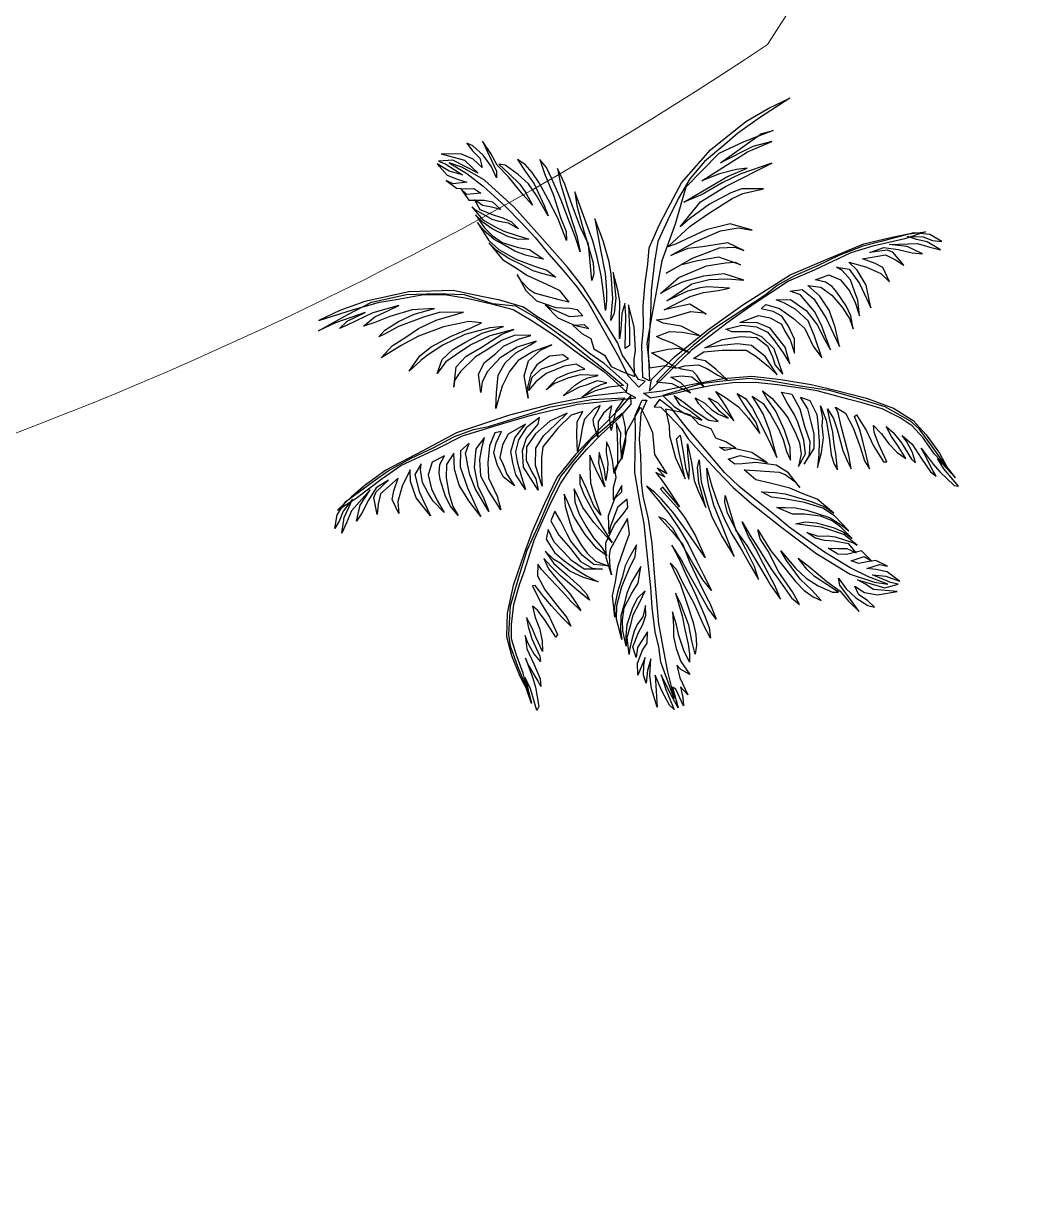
# Model space of a CAD drawing. Header units: millimetres. Extents: x 2508 to 2607, y 837 to 997.
# Drawn here: x 2557.78 to 2563.41, y 886.73 to 893.27 of the extents above; entities that cross this region are included whole.
import ezdxf

# ---------------------------------------------------------------- set-up
doc = ezdxf.new("R2010")
doc.units = ezdxf.units.MM
doc.layers.add('pergolas', color=24, linetype='Continuous')

# ---------------------------------------------------------------- blocks, each defined once
blk = doc.blocks.new('A-19')
at = {"color": 1}
for points in [[(0.0015, 0.0278), (-0.0009, 0.1149), (0.0033, 0.1653), (0.003, 0.2253), (0.0087, 0.2883), (0.0156, 0.3399), (0.0192, 0.3846), (0.0468, 0.4471), (0.0704, 0.4926), (0.1082, 0.5631), (0.1877, 0.6544), (0.2856, 0.7318), (0.3487, 0.7691), (0.4059, 0.796), (0.3228, 0.7418), (0.2623, 0.6993), (0.2272, 0.6687), (0.1717, 0.6222), (0.131, 0.5739), (0.1002, 0.5207), (0.071, 0.4617), (0.0431, 0.4023), (0.0344, 0.3455), (0.0252, 0.267), (0.0228, 0.1992), (0.0162, 0.1014), (0.02, 0.0183), (0.0015, 0.0278), (0.0015, 0.0278)], [(-0.1021, 0.179), (-0.1281, 0.2227), (-0.1634, 0.277), (-0.2052, 0.3315), (-0.2743, 0.4096), (-0.3519, 0.4967), (-0.4346, 0.5717), (-0.4961, 0.6061), (-0.531, 0.6187), (-0.4825, 0.5889), (-0.4372, 0.5543), (-0.3767, 0.499), (-0.3316, 0.4536), (-0.2943, 0.4131), (-0.2566, 0.3674), (-0.2163, 0.3208), (-0.1795, 0.2769), (-0.1474, 0.2318), (-0.0676, 0.0899), (-0.0385, 0.0327), (-0.0096, 0.0011), (0.0086, 0.0172), (-0.01, 0.0224), (-0.0268, 0.0489), (-0.055, 0.0905), (-0.0668, 0.1225), (-0.1021, 0.179), (-0.1021, 0.179)], [(0.0257, 0.022), (0.0889, 0.0841), (0.1807, 0.1586), (0.2771, 0.2277), (0.4069, 0.3105), (0.5049, 0.3513), (0.6099, 0.3954), (0.6794, 0.4121), (0.7275, 0.4219), (0.7794, 0.4281), (0.7229, 0.4089), (0.6345, 0.3888), (0.5741, 0.371), (0.4729, 0.3233), (0.4026, 0.2923), (0.3058, 0.2284), (0.2364, 0.1795), (0.1359, 0.1031), (0.0776, 0.0465), (0.0202, -0.0096), (0.0257, 0.022), (0.0257, 0.022)], [(-0.039, 0.0087), (-0.1047, 0.0659), (-0.1462, 0.0947), (-0.1923, 0.1332), (-0.2446, 0.1688), (-0.2897, 0.1959), (-0.3265, 0.2216), (-0.3913, 0.2404), (-0.4424, 0.2508), (-0.5199, 0.2669), (-0.6418, 0.2632), (-0.763, 0.2372), (-0.8318, 0.2123), (-0.8899, 0.1849), (-0.7944, 0.2149), (-0.723, 0.2346), (-0.6771, 0.2422), (-0.6059, 0.2554), (-0.5428, 0.2561), (-0.4821, 0.246), (-0.4181, 0.2311), (-0.3545, 0.2148), (-0.3051, 0.1854), (-0.2396, 0.1421), (-0.1848, 0.1013), (-0.1052, 0.0442), (-0.0434, -0.0116), (-0.039, 0.0087), (-0.039, 0.0087)], [(0.0228, -0.0288), (0.0033, -0.0157), (0.0551, -0.0089), (0.1244, 0.0065), (0.2228, 0.0249), (0.3021, 0.0316), (0.3811, 0.022), (0.4649, 0.0086), (0.5278, -0.0063), (0.6172, -0.0289), (0.6912, -0.0563), (0.7454, -0.0904), (0.7812, -0.1299), (0.8181, -0.1804), (0.8391, -0.22), (0.8047, -0.1829), (0.7723, -0.1377), (0.7432, -0.1054), (0.7103, -0.0835), (0.6604, -0.0582), (0.6056, -0.0417), (0.5695, -0.0332), (0.4813, -0.0087), (0.4357, -0.0015), (0.3728, 0.0078), (0.3107, 0.014), (0.2496, 0.0129), (0.1922, 0.006), (0.1373, -0.005), (0.0714, -0.0205), (0.0228, -0.0288), (0.0228, -0.0288)], [(-0.046, -0.0129), (-0.1337, -0.023), (-0.2487, -0.0461), (-0.3646, -0.076), (-0.5106, -0.1245), (-0.6036, -0.1737), (-0.7053, -0.227), (-0.7619, -0.2688), (-0.7997, -0.3006), (-0.8383, -0.3371), (-0.7871, -0.3043), (-0.715, -0.2499), (-0.6637, -0.2149), (-0.5616, -0.1668), (-0.4939, -0.1327), (-0.383, -0.0987), (-0.3015, -0.0753), (-0.1777, -0.0459), (-0.0979, -0.0373), (-0.0172, -0.0283), (-0.046, -0.0129), (-0.046, -0.0129)], [(-0.0307, -0.0454), (-0.031, -0.0219), (-0.065, -0.0616), (-0.1153, -0.1122), (-0.1835, -0.1842), (-0.2337, -0.2465), (-0.2684, -0.3188), (-0.3028, -0.3964), (-0.3251, -0.4563), (-0.3545, -0.5444), (-0.3711, -0.621), (-0.373, -0.6854), (-0.3594, -0.737), (-0.3367, -0.7941), (-0.3155, -0.8346), (-0.3278, -0.7856), (-0.3471, -0.7334), (-0.3592, -0.6918), (-0.3596, -0.6522), (-0.3535, -0.5966), (-0.3375, -0.5418), (-0.3249, -0.5068), (-0.2973, -0.4196), (-0.278, -0.3761), (-0.2523, -0.3188), (-0.2236, -0.2633), (-0.1894, -0.2128), (-0.1519, -0.1692), (-0.1126, -0.1292), (-0.0628, -0.0821), (-0.0307, -0.0454), (-0.0307, -0.0454)], [(-0.0028, -0.2605), (0.0014, -0.2985), (0.0162, -0.3616), (0.0266, -0.4295), (0.0353, -0.5335), (0.0445, -0.6497), (0.0595, -0.7294), (0.0693, -0.7819), (0.0883, -0.8559), (0.0517, -0.7553), (0.0462, -0.7137), (0.0354, -0.672), (0.0274, -0.6052), (0.0241, -0.5503), (0.0171, -0.4915), (0.0113, -0.4302), (0.0054, -0.3741), (-0.0054, -0.3189), (-0.0203, -0.2339), (-0.0191, -0.172), (-0.018, -0.1205), (-0.0191, -0.0772), (0, -0.0344), (0.0126, -0.0348), (-0.0036, -0.0712), (-0.0051, -0.0999), (-0.0079, -0.1416), (-0.0049, -0.1874), (-0.0028, -0.2605), (-0.0028, -0.2605)], [(0.1719, -0.1914), (0.2051, -0.2286), (0.2508, -0.2747), (0.3021, -0.3203), (0.3839, -0.3847), (0.4779, -0.4558), (0.5726, -0.5131), (0.6394, -0.5354), (0.6761, -0.5412), (0.6229, -0.521), (0.5719, -0.4956), (0.502, -0.4526), (0.4492, -0.4165), (0.4049, -0.3838), (0.3599, -0.3468), (0.311, -0.3078), (0.2671, -0.2724), (0.2266, -0.2333), (0.1215, -0.109), (0.0813, -0.0588), (0.0478, -0.0327), (0.0328, -0.0533), (0.0514, -0.0541), (0.0737, -0.0764), (0.1084, -0.1125), (0.1269, -0.1411), (0.1719, -0.1914), (0.1719, -0.1914)]]:
    blk.add_lwpolyline(points, dxfattribs=at)
at = {"color": 8}
for points in [[(0.0203, 0.0539), (0.0636, 0.0603), (0.0947, 0.0535), (0.0553, 0.0779), (0.0256, 0.0951), (0.0702, 0.1054), (0.0999, 0.1087), (0.1309, 0.0953), (0.0837, 0.1225), (0.0539, 0.1332), (0.0397, 0.1405), (0.0753, 0.154), (0.1114, 0.1528), (0.1577, 0.1435), (0.1069, 0.169), (0.058, 0.1771), (0.0395, 0.1866), (0.0691, 0.1899), (0.134, 0.2097), (0.1704, 0.2054), (0.1764, 0.2018), (0.131, 0.2298), (0.0929, 0.2215), (0.061, 0.214), (0.1319, 0.2506), (0.1687, 0.2615), (0.2093, 0.2667), (0.2403, 0.2738), (0.1795, 0.2774), (0.1594, 0.2744), (0.1248, 0.2656), (0.0676, 0.2386), (0.137, 0.2853), (0.1843, 0.2969), (0.2357, 0.2996), (0.2795, 0.2955), (0.226, 0.3133), (0.1688, 0.3068), (0.1128, 0.2911), (0.0811, 0.2762), (0.0507, 0.2586), (0.1009, 0.3027), (0.1769, 0.3353), (0.2293, 0.3428), (0.2563, 0.3448), (0.2705, 0.3375), (0.2109, 0.3589), (0.1524, 0.3485), (0.1051, 0.337), (0.0659, 0.3152), (0.1382, 0.3558), (0.2128, 0.3845), (0.2551, 0.3862), (0.2797, 0.3773), (0.2353, 0.3984), (0.1663, 0.3873), (0.1258, 0.3822), (0.0788, 0.3632), (0.1458, 0.4013), (0.2156, 0.431), (0.2641, 0.4399), (0.3027, 0.4334), (0.2418, 0.4509), (0.1757, 0.4337), (0.1352, 0.4146), (0.0921, 0.3943), (0.0706, 0.3874), (0.132, 0.4442), (0.1824, 0.4788), (0.2477, 0.5203), (0.2767, 0.534), (0.334, 0.5471), (0.274, 0.5467), (0.2437, 0.5357), (0.1851, 0.5048), (0.1298, 0.4647), (0.1049, 0.4423), (0.1609, 0.5106), (0.2289, 0.5534), (0.357, 0.617), (0.2719, 0.5877), (0.22, 0.5632), (0.1653, 0.5309), (0.1148, 0.5103), (0.2334, 0.5803), (0.2892, 0.6034), (0.2595, 0.6001), (0.2127, 0.5877), (0.1644, 0.5692), (0.2894, 0.6486), (0.3566, 0.6771), (0.3041, 0.6631), (0.2156, 0.6181), (0.3288, 0.6995), (0.3608, 0.707), (0.2796, 0.6762), (0.2109, 0.6439), (0.1201, 0.5516), (0.0908, 0.4495), (0.0545, 0.3486), (0.0366, 0.252), (0.0253, 0.1939), (0.0132, 0.1215), (0.0203, 0.0539), (0.0203, 0.0539)], [(-0.0211, 0.0301), (-0.0218, 0.0771), (-0.0186, 0.1022), (-0.0223, 0.1672), (-0.0379, 0.2276), (-0.0352, 0.1557), (-0.0348, 0.1161), (-0.0467, 0.1072), (-0.0461, 0.156), (-0.0447, 0.1986), (-0.0474, 0.2317), (-0.0558, 0.204), (-0.0586, 0.1597), (-0.0627, 0.1341), (-0.0628, 0.1868), (-0.0611, 0.2381), (-0.0666, 0.2678), (-0.0798, 0.3164), (-0.0723, 0.2457), (-0.0767, 0.205), (-0.0863, 0.1843), (-0.0806, 0.2451), (-0.0851, 0.3117), (-0.0904, 0.3458), (-0.107, 0.4036), (-0.1304, 0.4646), (-0.1149, 0.3794), (-0.1021, 0.3134), (-0.0979, 0.2659), (-0.0981, 0.2389), (-0.1013, 0.2116), (-0.1067, 0.2618), (-0.1126, 0.3085), (-0.1236, 0.3592), (-0.1361, 0.4038), (-0.1541, 0.4534), (-0.1688, 0.4938), (-0.1848, 0.539), (-0.18, 0.5014), (-0.1664, 0.4498), (-0.1478, 0.3876), (-0.1344, 0.3433), (-0.133, 0.3128), (-0.1382, 0.2942), (-0.1427, 0.3448), (-0.148, 0.395), (-0.1696, 0.4407), (-0.1918, 0.4991), (-0.2085, 0.546), (-0.213, 0.5601), (-0.2333, 0.6032), (-0.226, 0.5647), (-0.2061, 0.4999), (-0.1919, 0.4539), (-0.1802, 0.4175), (-0.1703, 0.3737), (-0.1846, 0.4154), (-0.2002, 0.4553), (-0.2232, 0.5155), (-0.2488, 0.5744), (-0.2633, 0.6052), (-0.2815, 0.6278), (-0.2685, 0.5887), (-0.2437, 0.5294), (-0.2243, 0.4676), (-0.2095, 0.4295), (-0.2083, 0.4042), (-0.2321, 0.4661), (-0.2584, 0.5172), (-0.2834, 0.5634), (-0.3023, 0.5921), (-0.3223, 0.6139), (-0.3428, 0.6279), (-0.3223, 0.5956), (-0.297, 0.5602), (-0.2692, 0.5013), (-0.2589, 0.4728), (-0.2907, 0.5288), (-0.3131, 0.5602), (-0.3416, 0.5865), (-0.3772, 0.6117), (-0.3945, 0.6143), (-0.3659, 0.5879), (-0.3366, 0.5598), (-0.3197, 0.5355), (-0.3018, 0.5021), (-0.3285, 0.5314), (-0.3674, 0.5797), (-0.3989, 0.6122), (-0.416, 0.6439), (-0.4396, 0.6779), (-0.4201, 0.6366), (-0.4006, 0.5953), (-0.4006, 0.577), (-0.4159, 0.6095), (-0.4374, 0.6392), (-0.466, 0.6655), (-0.4823, 0.6728), (-0.4667, 0.6512), (-0.4467, 0.6316), (-0.4399, 0.6057), (-0.4647, 0.6285), (-0.497, 0.6423), (-0.5531, 0.6427), (-0.4891, 0.6256), (-0.4691, 0.606), (-0.4516, 0.5895), (-0.5213, 0.6254), (-0.5601, 0.6233), (-0.5398, 0.6145), (-0.4939, 0.5856), (-0.5307, 0.5952), (-0.5641, 0.616), (-0.5362, 0.584), (-0.506, 0.5724), (-0.4822, 0.5654), (-0.5197, 0.5606), (-0.5391, 0.5697), (-0.5109, 0.5486), (-0.4865, 0.5472), (-0.463, 0.5475), (-0.4442, 0.5349), (-0.4821, 0.531), (-0.4992, 0.5466), (-0.4768, 0.5152), (-0.435, 0.5156), (-0.4116, 0.5115), (-0.3886, 0.4901), (-0.415, 0.496), (-0.4389, 0.5008), (-0.4616, 0.517), (-0.4465, 0.4897), (-0.4068, 0.474), (-0.3831, 0.4669), (-0.3598, 0.4564), (-0.3398, 0.4368), (-0.3677, 0.4527), (-0.3933, 0.4567), (-0.4123, 0.4628), (-0.4368, 0.476), (-0.4591, 0.4891), (-0.4685, 0.4976), (-0.4385, 0.4612), (-0.4024, 0.4417), (-0.3809, 0.4303), (-0.3442, 0.4186), (-0.3122, 0.4079), (-0.3409, 0.4072), (-0.3695, 0.4153), (-0.4129, 0.4367), (-0.4373, 0.4543), (-0.4582, 0.4756), (-0.4337, 0.4398), (-0.4129, 0.4185), (-0.3855, 0.3991), (-0.3414, 0.3855), (-0.3098, 0.38), (-0.2713, 0.353), (-0.2942, 0.3583), (-0.3206, 0.3641), (-0.3508, 0.3757), (-0.3787, 0.3916), (-0.4075, 0.407), (-0.4361, 0.4333), (-0.4534, 0.4542), (-0.4228, 0.4052), (-0.3947, 0.3798), (-0.3478, 0.3534), (-0.2965, 0.3336), (-0.2624, 0.3228), (-0.2372, 0.3035), (-0.2726, 0.3126), (-0.3003, 0.321), (-0.3291, 0.3365), (-0.3669, 0.3552), (-0.4008, 0.3768), (-0.4216, 0.3982), (-0.384, 0.3525), (-0.3505, 0.3317), (-0.3158, 0.3083), (-0.265, 0.285), (-0.228, 0.268), (-0.2017, 0.2352), (-0.232, 0.2425), (-0.296, 0.2596), (-0.3102, 0.269), (-0.3318, 0.2922), (-0.344, 0.3112), (-0.3198, 0.2667), (-0.2904, 0.2386), (-0.2378, 0.2204), (-0.1991, 0.2182), (-0.1792, 0.2147), (-0.1635, 0.1974), (-0.1988, 0.1947), (-0.2513, 0.2172), (-0.2672, 0.228), (-0.2319, 0.192), (-0.1858, 0.1718), (-0.1597, 0.1734), (-0.1464, 0.1613), (-0.191, 0.1715), (-0.1663, 0.1487), (-0.1414, 0.1346), (-0.1334, 0.1062), (-0.1037, 0.089), (-0.0849, 0.0581), (-0.0599, 0.0462), (-0.0211, 0.0301), (-0.0211, 0.0301)], [(0.0395, 0.0156), (0.0812, 0.0116), (0.1332, -0.0144), (0.1064, 0.0128), (0.0785, 0.0287), (0.1082, 0.0319), (0.1364, 0.0291), (0.1693, 0.0027), (0.1504, 0.0335), (0.1398, 0.0447), (0.1081, 0.0502), (0.0978, 0.0539), (0.1166, 0.0596), (0.155, 0.0626), (0.1782, 0.052), (0.2083, 0.034), (0.2349, 0.0207), (0.2026, 0.0506), (0.1735, 0.0735), (0.1415, 0.0799), (0.1693, 0.0984), (0.2199, 0.1029), (0.2864, 0.1031), (0.3126, 0.0864), (0.3476, 0.0577), (0.3714, 0.0346), (0.3387, 0.0858), (0.3011, 0.1154), (0.262, 0.1206), (0.2171, 0.1155), (0.1726, 0.1096), (0.2201, 0.132), (0.2708, 0.1409), (0.3142, 0.1377), (0.3446, 0.1144), (0.3587, 0.0845), (0.3664, 0.0612), (0.3867, 0.0364), (0.3631, 0.107), (0.3295, 0.1395), (0.2972, 0.1533), (0.2467, 0.1532), (0.2303, 0.1605), (0.2745, 0.1717), (0.3144, 0.1668), (0.345, 0.1522), (0.3623, 0.1314), (0.3881, 0.0951), (0.4065, 0.0651), (0.3932, 0.1115), (0.3721, 0.1381), (0.3526, 0.1633), (0.3169, 0.1777), (0.269, 0.1787), (0.3199, 0.1985), (0.352, 0.1921), (0.3838, 0.1748), (0.3929, 0.1555), (0.4076, 0.1312), (0.4194, 0.0948), (0.4194, 0.1335), (0.4028, 0.1687), (0.3843, 0.1966), (0.3602, 0.2089), (0.3273, 0.217), (0.3402, 0.2285), (0.3778, 0.2172), (0.4163, 0.1902), (0.4475, 0.1629), (0.4707, 0.1136), (0.4943, 0.0818), (0.474, 0.141), (0.4571, 0.1836), (0.423, 0.2148), (0.3912, 0.2321), (0.3684, 0.2417), (0.408, 0.2421), (0.4512, 0.212), (0.4829, 0.1721), (0.4991, 0.1378), (0.5183, 0.1039), (0.4938, 0.1719), (0.4738, 0.2097), (0.4543, 0.2328), (0.4429, 0.2457), (0.4361, 0.2554), (0.4076, 0.2656), (0.4399, 0.2701), (0.4728, 0.2437), (0.5064, 0.1907), (0.533, 0.1344), (0.5429, 0.1133), (0.5311, 0.1658), (0.5143, 0.2127), (0.4887, 0.2512), (0.4554, 0.2806), (0.4918, 0.2763), (0.5218, 0.2539), (0.5498, 0.2219), (0.5704, 0.1897), (0.5802, 0.162), (0.5744, 0.197), (0.5612, 0.2251), (0.5359, 0.2627), (0.5232, 0.2782), (0.5048, 0.2899), (0.4771, 0.2962), (0.5135, 0.3102), (0.5458, 0.2964), (0.5708, 0.2662), (0.5862, 0.2337), (0.5979, 0.1973), (0.5937, 0.2405), (0.5843, 0.2651), (0.5728, 0.2962), (0.5499, 0.322), (0.5349, 0.331), (0.5696, 0.3259), (0.5978, 0.2865), (0.6111, 0.2584), (0.6293, 0.2196), (0.616, 0.2822), (0.5913, 0.3232), (0.5682, 0.3446), (0.6158, 0.3326), (0.6567, 0.3143), (0.6806, 0.2911), (0.6619, 0.3307), (0.6408, 0.3412), (0.6059, 0.3538), (0.6692, 0.3654), (0.6972, 0.3517), (0.7203, 0.3368), (0.6894, 0.3727), (0.6739, 0.3783), (0.6263, 0.372), (0.6653, 0.385), (0.7044, 0.3798), (0.7429, 0.3711), (0.7711, 0.3682), (0.7294, 0.3883), (0.6795, 0.3938), (0.7578, 0.3964), (0.7915, 0.3865), (0.8209, 0.3788), (0.7845, 0.4014), (0.7546, 0.4078), (0.7304, 0.4157), (0.773, 0.4143), (0.7989, 0.405), (0.8241, 0.4018), (0.7915, 0.4209), (0.7463, 0.4254), (0.6574, 0.4017), (0.6076, 0.389), (0.5413, 0.3631), (0.4806, 0.3344), (0.419, 0.3076), (0.3714, 0.2808), (0.3386, 0.2546), (0.2419, 0.1907), (0.1915, 0.1583), (0.1405, 0.116), (0.101, 0.0812), (0.0395, 0.0156), (0.0395, 0.0156)], [(-0.0517, 0.006), (-0.0914, 0.0012), (-0.1295, -0.0092), (-0.1664, -0.0266), (-0.1358, -0.0025), (-0.113, 0.0083), (-0.0968, 0.0127), (-0.1241, 0.0181), (-0.1543, 0.007), (-0.1732, 0.0014), (-0.2177, -0.0228), (-0.1861, 0.006), (-0.1671, 0.0182), (-0.1495, 0.0265), (-0.1215, 0.0333), (-0.1707, 0.0348), (-0.2022, 0.0264), (-0.2413, 0.0112), (-0.2643, -0.0061), (-0.234, 0.0254), (-0.2049, 0.0391), (-0.1708, 0.0487), (-0.1577, 0.0506), (-0.1813, 0.0642), (-0.2145, 0.0593), (-0.2641, 0.0391), (-0.2929, 0.0159), (-0.3126, -0.0085), (-0.3022, 0.0287), (-0.2773, 0.0512), (-0.2466, 0.0614), (-0.2023, 0.079), (-0.2181, 0.0899), (-0.2552, 0.0864), (-0.2901, 0.0624), (-0.3064, 0.0375), (-0.3169, -0.0062), (-0.3135, -0.0293), (-0.3243, 0.0322), (-0.3125, 0.0733), (-0.2801, 0.1026), (-0.2484, 0.1175), (-0.3001, 0.0996), (-0.3408, 0.074), (-0.3654, 0.0441), (-0.385, 0.0036), (-0.3931, -0.0249), (-0.4025, -0.0573), (-0.4011, -0.0147), (-0.3961, 0.0339), (-0.3766, 0.0678), (-0.3477, 0.0954), (-0.3111, 0.1159), (-0.2921, 0.1281), (-0.3443, 0.111), (-0.3906, 0.0816), (-0.4258, 0.0446), (-0.4404, 0.0162), (-0.4437, -0.0133), (-0.45, 0.0364), (-0.434, 0.0687), (-0.4029, 0.0941), (-0.3812, 0.114), (-0.3407, 0.1331), (-0.3065, 0.1428), (-0.3492, 0.1442), (-0.3856, 0.1302), (-0.4284, 0.1025), (-0.4588, 0.0849), (-0.4998, 0.0441), (-0.516, 0.0192), (-0.5182, 0.001), (-0.5121, 0.0566), (-0.4845, 0.0868), (-0.4426, 0.1098), (-0.3861, 0.1472), (-0.3532, 0.1595), (-0.4192, 0.1423), (-0.4711, 0.1178), (-0.5113, 0.0914), (-0.5405, 0.0711), (-0.5639, 0.0386), (-0.55, 0.0775), (-0.521, 0.1051), (-0.488, 0.1239), (-0.44, 0.1498), (-0.4032, 0.1607), (-0.3817, 0.1676), (-0.4187, 0.1641), (-0.4875, 0.1456), (-0.5482, 0.117), (-0.591, 0.0893), (-0.6088, 0.0744), (-0.6412, 0.0452), (-0.6115, 0.0871), (-0.5805, 0.1125), (-0.5272, 0.1409), (-0.4688, 0.1652), (-0.4424, 0.1777), (-0.4766, 0.1819), (-0.547, 0.167), (-0.6155, 0.1412), (-0.6635, 0.1153), (-0.7178, 0.0822), (-0.6879, 0.1146), (-0.6473, 0.1402), (-0.615, 0.1629), (-0.5666, 0.1857), (-0.5447, 0.1918), (-0.4917, 0.2071), (-0.5583, 0.2069), (-0.6017, 0.1939), (-0.6701, 0.1681), (-0.7067, 0.1476), (-0.7243, 0.1393), (-0.7082, 0.1577), (-0.6702, 0.182), (-0.6271, 0.2023), (-0.5711, 0.218), (-0.6325, 0.2138), (-0.6939, 0.1956), (-0.7356, 0.1792), (-0.7663, 0.169), (-0.7352, 0.1944), (-0.6983, 0.2118), (-0.6692, 0.2255), (-0.7406, 0.2058), (-0.8101, 0.173), (-0.833, 0.1623), (-0.8116, 0.1831), (-0.7624, 0.2063), (-0.8435, 0.1777), (-0.8901, 0.1557), (-0.8513, 0.1783), (-0.8095, 0.2013), (-0.7447, 0.2351), (-0.6481, 0.2559), (-0.5658, 0.2592), (-0.4902, 0.2562), (-0.4116, 0.2309), (-0.3486, 0.2251), (-0.2911, 0.192), (-0.2059, 0.13), (-0.1106, 0.0556), (-0.0517, 0.006), (-0.0517, 0.006)], [(0.0571, -0.0214), (0.0868, -0.051), (0.1166, -0.0715), (0.1645, -0.0899), (0.128, -0.0622), (0.1044, -0.0481), (0.0881, -0.0216), (0.1152, -0.0415), (0.1457, -0.065), (0.1837, -0.0895), (0.2089, -0.0934), (0.1793, -0.0694), (0.1561, -0.0448), (0.1459, -0.0283), (0.1721, -0.0429), (0.1917, -0.0617), (0.2102, -0.0732), (0.2365, -0.0843), (0.2134, -0.0655), (0.1826, -0.0285), (0.2073, -0.0407), (0.233, -0.0694), (0.2524, -0.0917), (0.2327, -0.0559), (0.2204, -0.036), (0.2024, -0.0105), (0.2296, -0.0269), (0.2651, -0.053), (0.2924, -0.0842), (0.3241, -0.1263), (0.3136, -0.0962), (0.2843, -0.0526), (0.2618, -0.0161), (0.284, -0.0299), (0.3039, -0.0565), (0.3299, -0.1079), (0.3533, -0.1551), (0.3706, -0.1924), (0.3511, -0.12), (0.3333, -0.0726), (0.3144, -0.042), (0.3031, -0.0238), (0.3329, -0.0443), (0.3535, -0.0739), (0.3743, -0.1113), (0.388, -0.1428), (0.3971, -0.1761), (0.4084, -0.2), (0.407, -0.1643), (0.3919, -0.1176), (0.3676, -0.0652), (0.3434, -0.0298), (0.3307, -0.0091), (0.3569, -0.0295), (0.3867, -0.0648), (0.402, -0.084), (0.4229, -0.1271), (0.4325, -0.152), (0.4374, -0.1821), (0.4305, -0.2172), (0.4493, -0.1828), (0.4449, -0.1443), (0.4283, -0.0951), (0.4196, -0.0754), (0.3981, -0.0406), (0.3834, -0.0131), (0.4118, -0.0184), (0.4342, -0.0584), (0.4468, -0.1066), (0.461, -0.1481), (0.4591, -0.1858), (0.4461, -0.211), (0.4733, -0.168), (0.4731, -0.1269), (0.465, -0.0953), (0.4561, -0.0586), (0.4361, -0.0263), (0.4614, -0.0358), (0.4806, -0.0743), (0.4845, -0.1085), (0.4869, -0.1493), (0.486, -0.183), (0.4822, -0.2196), (0.4934, -0.1784), (0.4994, -0.1381), (0.4955, -0.104), (0.4967, -0.0838), (0.4911, -0.0506), (0.506, -0.0895), (0.5143, -0.1381), (0.5202, -0.1847), (0.5282, -0.2107), (0.5379, -0.2264), (0.5327, -0.1828), (0.5282, -0.157), (0.5242, -0.1228), (0.5168, -0.0885), (0.5098, -0.0586), (0.5261, -0.0851), (0.5367, -0.1151), (0.5519, -0.1732), (0.5651, -0.2039), (0.5752, -0.2239), (0.5687, -0.1856), (0.5591, -0.1516), (0.5472, -0.1063), (0.5391, -0.0691), (0.5321, -0.054), (0.5593, -0.0703), (0.5808, -0.1108), (0.5995, -0.1632), (0.6116, -0.2015), (0.6254, -0.2238), (0.6175, -0.1887), (0.6068, -0.1473), (0.5992, -0.1165), (0.5846, -0.0798), (0.5894, -0.0746), (0.6169, -0.1193), (0.6363, -0.1599), (0.6639, -0.2046), (0.6731, -0.2047), (0.6503, -0.1548), (0.6387, -0.123), (0.6361, -0.1041), (0.6582, -0.127), (0.6786, -0.1544), (0.7018, -0.179), (0.7255, -0.1952), (0.703, -0.1588), (0.686, -0.135), (0.6714, -0.1075), (0.6907, -0.1241), (0.7138, -0.1521), (0.7414, -0.1968), (0.7523, -0.2072), (0.7436, -0.1783), (0.7279, -0.1491), (0.715, -0.1319), (0.7433, -0.1556), (0.7674, -0.1945), (0.7938, -0.2319), (0.8093, -0.244), (0.8007, -0.23), (0.7762, -0.1811), (0.7675, -0.167), (0.8003, -0.2108), (0.8192, -0.2322), (0.8584, -0.2698), (0.8707, -0.2713), (0.8298, -0.2234), (0.8124, -0.1953), (0.8621, -0.248), (0.8226, -0.197), (0.7976, -0.1621), (0.7618, -0.1133), (0.7386, -0.0923), (0.6687, -0.0531), (0.5901, -0.0296), (0.5153, -0.0083), (0.4348, 0.0037), (0.35, 0.0188), (0.2949, 0.0248), (0.2131, 0.0166), (0.1613, 0.0098), (0.0571, -0.0214), (0.0571, -0.0214)], [(-0.0485, -0.028), (-0.072, -0.0627), (-0.0854, -0.1185), (-0.0898, -0.0819), (-0.0834, -0.0499), (-0.1061, -0.0702), (-0.121, -0.0934), (-0.1224, -0.136), (-0.1329, -0.1022), (-0.1347, -0.087), (-0.1193, -0.0582), (-0.116, -0.0491), (-0.1319, -0.0587), (-0.1582, -0.0873), (-0.1649, -0.1119), (-0.1705, -0.1457), (-0.1777, -0.176), (-0.1793, -0.1316), (-0.1784, -0.0947), (-0.163, -0.0659), (-0.1958, -0.076), (-0.2319, -0.1113), (-0.2731, -0.163), (-0.2768, -0.1938), (-0.2774, -0.2381), (-0.2747, -0.2713), (-0.2939, -0.2147), (-0.2928, -0.1669), (-0.2711, -0.133), (-0.2386, -0.1015), (-0.2061, -0.0701), (-0.2536, -0.0925), (-0.2932, -0.1273), (-0.3183, -0.1628), (-0.3192, -0.1998), (-0.3047, -0.2306), (-0.2929, -0.2508), (-0.2858, -0.2819), (-0.3262, -0.2192), (-0.3295, -0.1734), (-0.3187, -0.1393), (-0.2865, -0.1005), (-0.2821, -0.0823), (-0.3193, -0.1106), (-0.3401, -0.144), (-0.3482, -0.1769), (-0.3441, -0.204), (-0.332, -0.2456), (-0.321, -0.2802), (-0.3475, -0.24), (-0.3555, -0.2072), (-0.3617, -0.1757), (-0.3504, -0.1381), (-0.3208, -0.1005), (-0.3689, -0.1286), (-0.3843, -0.1574), (-0.3917, -0.192), (-0.3825, -0.2114), (-0.3719, -0.2386), (-0.3513, -0.2708), (-0.3825, -0.2457), (-0.3986, -0.2114), (-0.4083, -0.1795), (-0.4021, -0.1517), (-0.3874, -0.1212), (-0.4053, -0.1243), (-0.4197, -0.16), (-0.4242, -0.2074), (-0.423, -0.2487), (-0.3993, -0.2989), (-0.3893, -0.3361), (-0.4229, -0.2831), (-0.4438, -0.2435), (-0.4471, -0.1977), (-0.4401, -0.1622), (-0.4335, -0.1375), (-0.4577, -0.1683), (-0.4624, -0.22), (-0.4522, -0.2711), (-0.436, -0.3054), (-0.4216, -0.3406), (-0.4589, -0.2797), (-0.4746, -0.2397), (-0.4808, -0.2104), (-0.4835, -0.1934), (-0.4858, -0.1816), (-0.4756, -0.1531), (-0.5, -0.1743), (-0.501, -0.2178), (-0.481, -0.2761), (-0.4545, -0.3324), (-0.4441, -0.3544), (-0.4771, -0.3119), (-0.5031, -0.2682), (-0.516, -0.2248), (-0.5185, -0.1808), (-0.5383, -0.2117), (-0.5392, -0.2487), (-0.5323, -0.2906), (-0.5205, -0.327), (-0.5067, -0.3517), (-0.5287, -0.3255), (-0.542, -0.2973), (-0.5554, -0.2531), (-0.5588, -0.2343), (-0.5566, -0.2117), (-0.5443, -0.1876), (-0.5778, -0.2056), (-0.5886, -0.2397), (-0.5799, -0.2786), (-0.5645, -0.3112), (-0.5448, -0.3438), (-0.5746, -0.3127), (-0.5884, -0.2902), (-0.6043, -0.2611), (-0.61, -0.2262), (-0.6079, -0.2101), (-0.6255, -0.2389), (-0.614, -0.2861), (-0.6007, -0.3143), (-0.5824, -0.353), (-0.6218, -0.3038), (-0.6377, -0.2586), (-0.6387, -0.2268), (-0.6606, -0.2716), (-0.672, -0.3135), (-0.6693, -0.3466), (-0.6876, -0.3079), (-0.6836, -0.2845), (-0.671, -0.2496), (-0.7198, -0.292), (-0.7266, -0.3209), (-0.7294, -0.3492), (-0.7384, -0.3028), (-0.7319, -0.2869), (-0.6977, -0.2546), (-0.7317, -0.276), (-0.7533, -0.3099), (-0.7711, -0.3452), (-0.7864, -0.3674), (-0.7758, -0.3237), (-0.7483, -0.2817), (-0.7997, -0.3393), (-0.8131, -0.3725), (-0.8267, -0.4004), (-0.8201, -0.3575), (-0.8073, -0.33), (-0.7968, -0.3067), (-0.8228, -0.3405), (-0.8325, -0.3655), (-0.8456, -0.3878), (-0.8395, -0.3506), (-0.8152, -0.3133), (-0.74, -0.2584), (-0.6988, -0.2293), (-0.6358, -0.1942), (-0.5751, -0.1656), (-0.5165, -0.1348), (-0.4643, -0.1155), (-0.4232, -0.1069), (-0.3132, -0.0733), (-0.2558, -0.0537), (-0.1903, -0.0422), (-0.1387, -0.0329), (-0.0485, -0.028), (-0.0485, -0.028)], [(-0.005, -0.0541), (0.0149, -0.0923), (0.0289, -0.1233), (0.0344, -0.1838), (0.0676, -0.2377), (0.0416, -0.2216), (0.0637, -0.2465), (0.0378, -0.2335), (0.0588, -0.2609), (0.0756, -0.2857), (0.1025, -0.3285), (0.0566, -0.2742), (0.0504, -0.2797), (0.0954, -0.3291), (0.1163, -0.3565), (0.1467, -0.4084), (0.1737, -0.4678), (0.1237, -0.3974), (0.0853, -0.3434), (0.0534, -0.3067), (0.0338, -0.2881), (0.0118, -0.2716), (0.0444, -0.3102), (0.0744, -0.3476), (0.103, -0.3897), (0.1267, -0.4296), (0.1492, -0.4772), (0.169, -0.5154), (0.1907, -0.5582), (0.1669, -0.5288), (0.139, -0.4832), (0.1069, -0.4268), (0.0841, -0.3866), (0.0631, -0.3644), (0.0461, -0.3553), (0.0795, -0.3935), (0.112, -0.4321), (0.1302, -0.4793), (0.157, -0.5357), (0.1793, -0.5803), (0.1864, -0.5932), (0.2035, -0.6377), (0.1808, -0.6057), (0.1477, -0.5466), (0.1242, -0.5045), (0.1061, -0.4709), (0.0813, -0.4335), (0.1015, -0.4726), (0.1196, -0.5115), (0.1472, -0.5697), (0.172, -0.6289), (0.1842, -0.6607), (0.1879, -0.6895), (0.1688, -0.6531), (0.143, -0.5942), (0.1118, -0.5374), (0.0945, -0.5003), (0.077, -0.482), (0.1053, -0.542), (0.124, -0.5963), (0.1401, -0.6464), (0.1478, -0.6799), (0.1497, -0.7094), (0.1456, -0.7339), (0.1365, -0.6967), (0.1285, -0.654), (0.1051, -0.5931), (0.0916, -0.566), (0.11, -0.6277), (0.1173, -0.6656), (0.1265, -0.7058), (0.1305, -0.7324), (0.13, -0.7555), (0.1147, -0.7239), (0.1008, -0.6823), (0.0949, -0.6533), (0.0831, -0.6172), (0.0858, -0.6568), (0.0861, -0.6848), (0.0938, -0.7183), (0.1065, -0.7541), (0.1315, -0.7893), (0.1065, -0.7759), (0.0955, -0.7635), (0.1039, -0.7989), (0.126, -0.8456), (0.1059, -0.8231), (0.1122, -0.853), (0.1135, -0.8754), (0.093, -0.8301), (0.0835, -0.8244), (0.0989, -0.881), (0.0789, -0.8449), (0.0527, -0.7904), (0.065, -0.8305), (0.0884, -0.8861), (0.0756, -0.8743), (0.0541, -0.8346), (0.0355, -0.7918), (0.041, -0.8793), (0.0254, -0.8279), (0.0211, -0.7921), (0.0242, -0.7461), (0.0149, -0.7788), (0.0107, -0.8138), (0.0041, -0.7913), (0.0045, -0.7651), (0.0084, -0.7428), (-0.0116, -0.7911), (-0.0128, -0.7582), (0.0007, -0.7228), (0.014, -0.7031), (0.0144, -0.6717), (0.0004, -0.6948), (-0.0126, -0.7154), (-0.0165, -0.743), (-0.0259, -0.7132), (-0.0098, -0.6737), (0.0015, -0.6517), (0.01, -0.6276), (0.0096, -0.5996), (0.0018, -0.6307), (-0.0138, -0.6524), (-0.0217, -0.6699), (-0.0291, -0.6968), (-0.035, -0.722), (-0.0354, -0.7346), (-0.0409, -0.6877), (-0.03, -0.6482), (-0.0243, -0.6251), (-0.0065, -0.5901), (0.0079, -0.5596), (-0.0125, -0.5799), (-0.0264, -0.6061), (-0.0418, -0.6527), (-0.0451, -0.6821), (-0.0441, -0.7119), (-0.0531, -0.6695), (-0.0541, -0.6397), (-0.0492, -0.6065), (-0.0285, -0.5653), (-0.0106, -0.5386), (-0.0035, -0.4921), (-0.0155, -0.5123), (-0.0296, -0.5355), (-0.0421, -0.5653), (-0.0499, -0.5964), (-0.0587, -0.6279), (-0.0594, -0.6667), (-0.0563, -0.6937), (-0.0705, -0.6377), (-0.0695, -0.5997), (-0.0561, -0.5477), (-0.035, -0.4969), (-0.0192, -0.4648), (-0.0157, -0.4332), (-0.0336, -0.4651), (-0.0467, -0.491), (-0.0554, -0.5225), (-0.0681, -0.5627), (-0.0758, -0.6022), (-0.0748, -0.632), (-0.0817, -0.5732), (-0.0736, -0.5347), (-0.0666, -0.4934), (-0.0483, -0.4405), (-0.0349, -0.4021), (-0.0405, -0.3605), (-0.0562, -0.3873), (-0.0881, -0.4454), (-0.091, -0.4622), (-0.089, -0.4947), (-0.084, -0.5157), (-0.0994, -0.4675), (-0.1003, -0.4272), (-0.0758, -0.3771), (-0.051, -0.3468), (-0.0397, -0.3299), (-0.041, -0.3075), (-0.0677, -0.3303), (-0.0878, -0.3838), (-0.0909, -0.4027), (-0.0926, -0.3523), (-0.0753, -0.3051), (-0.0561, -0.2873), (-0.0557, -0.2694), (-0.0792, -0.3086), (-0.0785, -0.275), (-0.0715, -0.2473), (-0.0753, -0.2238), (-0.0574, -0.1971), (-0.0534, -0.1695), (-0.0415, -0.1191), (-0.005, -0.0541), (-0.005, -0.0541)], [(0.0646, -0.059), (0.0741, -0.105), (0.0755, -0.1317), (0.0916, -0.1934), (0.118, -0.2511), (0.1021, -0.1797), (0.0942, -0.1409), (0.1049, -0.1307), (0.1128, -0.1779), (0.1194, -0.22), (0.1283, -0.252), (0.1306, -0.2239), (0.1256, -0.1806), (0.1248, -0.1547), (0.1356, -0.2058), (0.1431, -0.2557), (0.154, -0.2839), (0.1753, -0.3297), (0.156, -0.2619), (0.1521, -0.2203), (0.1569, -0.1987), (0.1627, -0.2595), (0.1805, -0.3236), (0.1921, -0.356), (0.2197, -0.4105), (0.2536, -0.4652), (0.2216, -0.385), (0.1972, -0.3234), (0.1844, -0.2761), (0.1801, -0.2504), (0.1776, -0.2222), (0.1915, -0.271), (0.2074, -0.316), (0.2264, -0.3635), (0.2478, -0.4044), (0.2749, -0.4497), (0.2961, -0.4872), (0.3203, -0.5286), (0.3093, -0.492), (0.2854, -0.4444), (0.2555, -0.3868), (0.2348, -0.3453), (0.2276, -0.3156), (0.2285, -0.297), (0.2432, -0.3452), (0.2579, -0.3935), (0.2877, -0.4343), (0.3204, -0.4875), (0.3457, -0.5305), (0.3528, -0.5434), (0.3808, -0.5819), (0.3656, -0.5461), (0.3339, -0.4861), (0.3121, -0.443), (0.2929, -0.4101), (0.2755, -0.3698), (0.2968, -0.4072), (0.3205, -0.443), (0.3544, -0.4977), (0.3912, -0.5515), (0.4107, -0.5782), (0.4328, -0.597), (0.4132, -0.5619), (0.3764, -0.5081), (0.3464, -0.4505), (0.3247, -0.4158), (0.3181, -0.3918), (0.3537, -0.4489), (0.3892, -0.4927), (0.4218, -0.534), (0.4457, -0.5587), (0.4702, -0.5757), (0.4923, -0.5861), (0.4668, -0.5578), (0.4353, -0.5278), (0.3974, -0.4759), (0.3815, -0.449), (0.4232, -0.4981), (0.4511, -0.5247), (0.4841, -0.5452), (0.5237, -0.5632), (0.5404, -0.5631), (0.5082, -0.542), (0.4741, -0.5199), (0.4535, -0.5), (0.429, -0.4697), (0.4614, -0.4943), (0.5081, -0.5336), (0.5444, -0.5602), (0.5679, -0.5876), (0.5975, -0.6166), (0.5705, -0.5796), (0.5442, -0.5435), (0.5402, -0.5247), (0.5614, -0.5538), (0.5881, -0.5789), (0.6211, -0.5994), (0.6391, -0.6043), (0.6197, -0.5859), (0.5964, -0.5704), (0.5848, -0.5463), (0.612, -0.5638), (0.6471, -0.5707), (0.7015, -0.5612), (0.6362, -0.5558), (0.6129, -0.5403), (0.5924, -0.5287), (0.6676, -0.551), (0.7047, -0.5408), (0.6832, -0.536), (0.6335, -0.5157), (0.6706, -0.5187), (0.7081, -0.5323), (0.6744, -0.5075), (0.6428, -0.5004), (0.6181, -0.498), (0.6533, -0.4868), (0.6748, -0.4915), (0.6432, -0.4761), (0.619, -0.4793), (0.596, -0.4841), (0.5749, -0.4766), (0.6108, -0.4648), (0.6313, -0.4764), (0.6034, -0.4497), (0.5623, -0.4593), (0.5387, -0.4584), (0.5121, -0.4417), (0.5397, -0.4432), (0.5627, -0.4433), (0.5888, -0.4544), (0.5689, -0.4304), (0.527, -0.4224), (0.5015, -0.4205), (0.4767, -0.4145), (0.4534, -0.399), (0.4845, -0.4088), (0.5104, -0.408), (0.5308, -0.4112), (0.5568, -0.4187), (0.5812, -0.4274), (0.592, -0.434), (0.5548, -0.4045), (0.5165, -0.3915), (0.4932, -0.3844), (0.455, -0.3798), (0.4216, -0.3753), (0.4497, -0.3692), (0.4784, -0.3723), (0.5259, -0.3847), (0.5532, -0.3973), (0.5782, -0.4151), (0.5462, -0.3844), (0.5225, -0.3667), (0.4911, -0.3535), (0.4466, -0.3486), (0.414, -0.3483), (0.3703, -0.3296), (0.3946, -0.33), (0.4216, -0.3307), (0.4532, -0.3378), (0.4844, -0.3475), (0.5156, -0.3573), (0.5472, -0.3776), (0.569, -0.3942), (0.5295, -0.3532), (0.4973, -0.3321), (0.4469, -0.3159), (0.3914, -0.3058), (0.3558, -0.3016), (0.3282, -0.2869), (0.3648, -0.2891), (0.3935, -0.2922), (0.4247, -0.302), (0.4654, -0.3132), (0.5028, -0.3281), (0.5272, -0.3452), (0.4816, -0.3074), (0.4449, -0.2933), (0.4064, -0.2768), (0.3521, -0.2634), (0.3125, -0.2538), (0.2806, -0.2265), (0.3117, -0.2279), (0.377, -0.2332), (0.3935, -0.2393), (0.4197, -0.2587), (0.4338, -0.2749), (0.4025, -0.2351), (0.3683, -0.2131), (0.313, -0.2065), (0.2748, -0.2103), (0.2546, -0.2106), (0.2365, -0.1973), (0.27, -0.1872), (0.3259, -0.1995), (0.3435, -0.2071), (0.3021, -0.1783), (0.2522, -0.1677), (0.2276, -0.1736), (0.2124, -0.1643), (0.2573, -0.1664), (0.2301, -0.149), (0.2024, -0.139), (0.1897, -0.1134), (0.1568, -0.1013), (0.1317, -0.0751), (0.1057, -0.0675), (0.0646, -0.059), (0.0646, -0.059)], [(-0.0552, -0.0709), (-0.047, -0.1112), (-0.0456, -0.1482), (-0.0559, -0.1971), (-0.0592, -0.1513), (-0.0586, -0.1253), (-0.0719, -0.0971), (-0.0692, -0.1302), (-0.0674, -0.1681), (-0.0676, -0.2134), (-0.0772, -0.2362), (-0.0816, -0.1996), (-0.09, -0.1659), (-0.0979, -0.1492), (-0.099, -0.1787), (-0.0948, -0.2058), (-0.0957, -0.2266), (-0.1003, -0.2557), (-0.104, -0.2252), (-0.1181, -0.1791), (-0.1201, -0.2069), (-0.1109, -0.2446), (-0.1029, -0.273), (-0.1221, -0.2369), (-0.1325, -0.2149), (-0.144, -0.1859), (-0.1438, -0.2181), (-0.1422, -0.2626), (-0.1314, -0.3015), (-0.1134, -0.3511), (-0.1328, -0.3259), (-0.1535, -0.2775), (-0.1717, -0.2388), (-0.1719, -0.2658), (-0.1596, -0.2965), (-0.1316, -0.3468), (-0.1048, -0.3922), (-0.0829, -0.4271), (-0.133, -0.3711), (-0.1629, -0.3304), (-0.1783, -0.2978), (-0.1874, -0.2785), (-0.1856, -0.3142), (-0.1729, -0.348), (-0.152, -0.3855), (-0.1335, -0.4133), (-0.1111, -0.4404), (-0.0972, -0.4629), (-0.1255, -0.4418), (-0.1572, -0.4041), (-0.1879, -0.3551), (-0.2044, -0.3155), (-0.2147, -0.2935), (-0.212, -0.3267), (-0.1987, -0.3709), (-0.1914, -0.3933), (-0.1666, -0.4343), (-0.151, -0.456), (-0.128, -0.4774), (-0.0948, -0.4908), (-0.133, -0.4873), (-0.1642, -0.4622), (-0.1959, -0.4223), (-0.2068, -0.4038), (-0.2243, -0.3668), (-0.2402, -0.3399), (-0.2512, -0.3667), (-0.2295, -0.4059), (-0.1969, -0.4432), (-0.1694, -0.4786), (-0.1372, -0.4968), (-0.109, -0.4996), (-0.1594, -0.4997), (-0.1941, -0.4763), (-0.2162, -0.4523), (-0.2417, -0.4256), (-0.2583, -0.3904), (-0.2641, -0.4168), (-0.2411, -0.4543), (-0.2159, -0.4758), (-0.1829, -0.5001), (-0.1529, -0.5181), (-0.1215, -0.5345), (-0.1617, -0.5223), (-0.1987, -0.5053), (-0.2252, -0.4834), (-0.2428, -0.4734), (-0.2666, -0.4503), (-0.243, -0.4843), (-0.2064, -0.5165), (-0.1714, -0.5473), (-0.1532, -0.5677), (-0.1449, -0.5853), (-0.1799, -0.5567), (-0.1986, -0.5397), (-0.2251, -0.5178), (-0.2502, -0.492), (-0.271, -0.4706), (-0.2577, -0.4988), (-0.2374, -0.5236), (-0.198, -0.5685), (-0.1795, -0.5963), (-0.1686, -0.6148), (-0.1963, -0.5881), (-0.2192, -0.5623), (-0.2519, -0.5272), (-0.2774, -0.5005), (-0.2875, -0.4859), (-0.2882, -0.5185), (-0.2665, -0.5577), (-0.2323, -0.6029), (-0.2073, -0.6331), (-0.1961, -0.6568), (-0.2208, -0.6319), (-0.2496, -0.6003), (-0.2708, -0.5759), (-0.294, -0.5449), (-0.3014, -0.5452), (-0.279, -0.5927), (-0.2551, -0.632), (-0.2327, -0.6795), (-0.2377, -0.6872), (-0.2671, -0.6408), (-0.2878, -0.6129), (-0.3019, -0.6013), (-0.2947, -0.6324), (-0.2824, -0.6631), (-0.2749, -0.6972), (-0.2743, -0.7259), (-0.2929, -0.6864), (-0.3032, -0.66), (-0.3182, -0.6327), (-0.314, -0.6576), (-0.3035, -0.6913), (-0.2811, -0.7388), (-0.2793, -0.7541), (-0.2983, -0.7319), (-0.3146, -0.702), (-0.322, -0.6818), (-0.3172, -0.7193), (-0.2977, -0.7606), (-0.2804, -0.8019), (-0.2791, -0.8229), (-0.2861, -0.8079), (-0.3142, -0.7598), (-0.3212, -0.7449), (-0.302, -0.7971), (-0.2935, -0.8243), (-0.2843, -0.878), (-0.2902, -0.8883), (-0.3075, -0.8287), (-0.322, -0.7979), (-0.3045, -0.8693), (-0.3257, -0.8083), (-0.3418, -0.7675), (-0.3627, -0.7117), (-0.3672, -0.6794), (-0.3623, -0.6008), (-0.3396, -0.5213), (-0.3166, -0.447), (-0.2827, -0.3729), (-0.2482, -0.2932), (-0.2236, -0.245), (-0.1721, -0.181), (-0.1382, -0.1413), (-0.0552, -0.0709), (-0.0552, -0.0709)]]:
    blk.add_lwpolyline(points, dxfattribs=at)

msp = doc.modelspace()

# ---------------------------------------------------------------- linework, layer by layer
at = {"lineweight": 0}
for centre, radius, start, end in [((2569.5944, 888.3356), 15.0143, 271.14481, 141.878), ((2569.5944, 888.3356), 9.0143, 271.14481, 147.72355), ((2550.201, 910.7343), 21.1615, 277.02875, 303.79978)]:
    msp.add_arc(centre, radius, start, end, dxfattribs=at)

# ---------------------------------------------------------------- block references
at = {"layer": 'pergolas', "xscale": 2.046488804899269, "yscale": 2.046488804899269, "zscale": 2.046488804899269}
msp.add_blockref('A-19', (2561.2678, 891.2182), dxfattribs=at)

doc.saveas('drawing.dxf')
